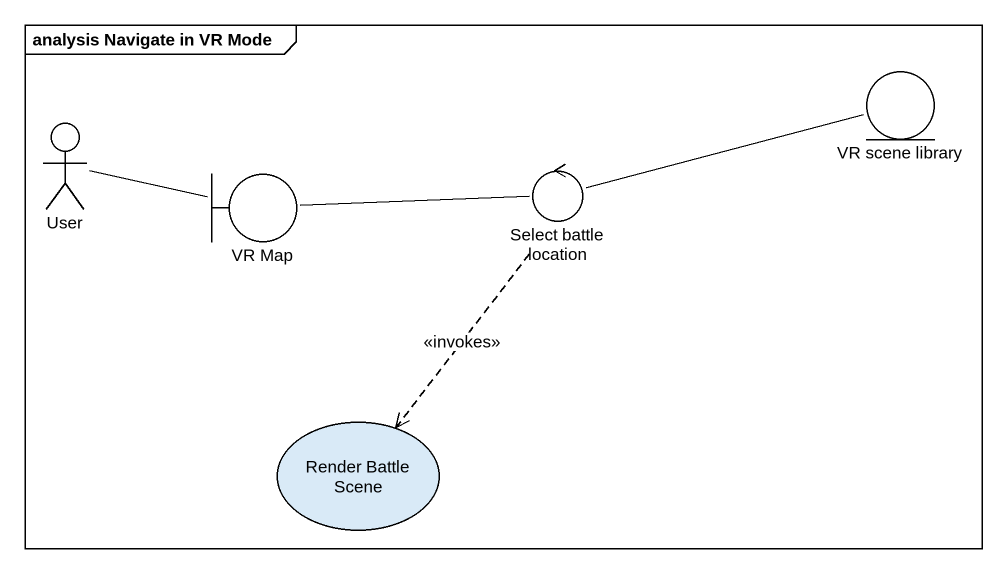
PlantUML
@startuml
mainframe analysis Navigate in VR Mode
actor User
entity "VR scene library" as VR_scene_library
boundary "VR Map" as VR_Map
control "Select battle location" as Select_battle_location
usecase "Render Battle Scene" as Render_Battle_Scene
User -right- VR_Map
VR_scene_library -left- Select_battle_location
VR_Map -right- Select_battle_location
Select_battle_location ..> Render_Battle_Scene : <<invokes>>
@enduml
